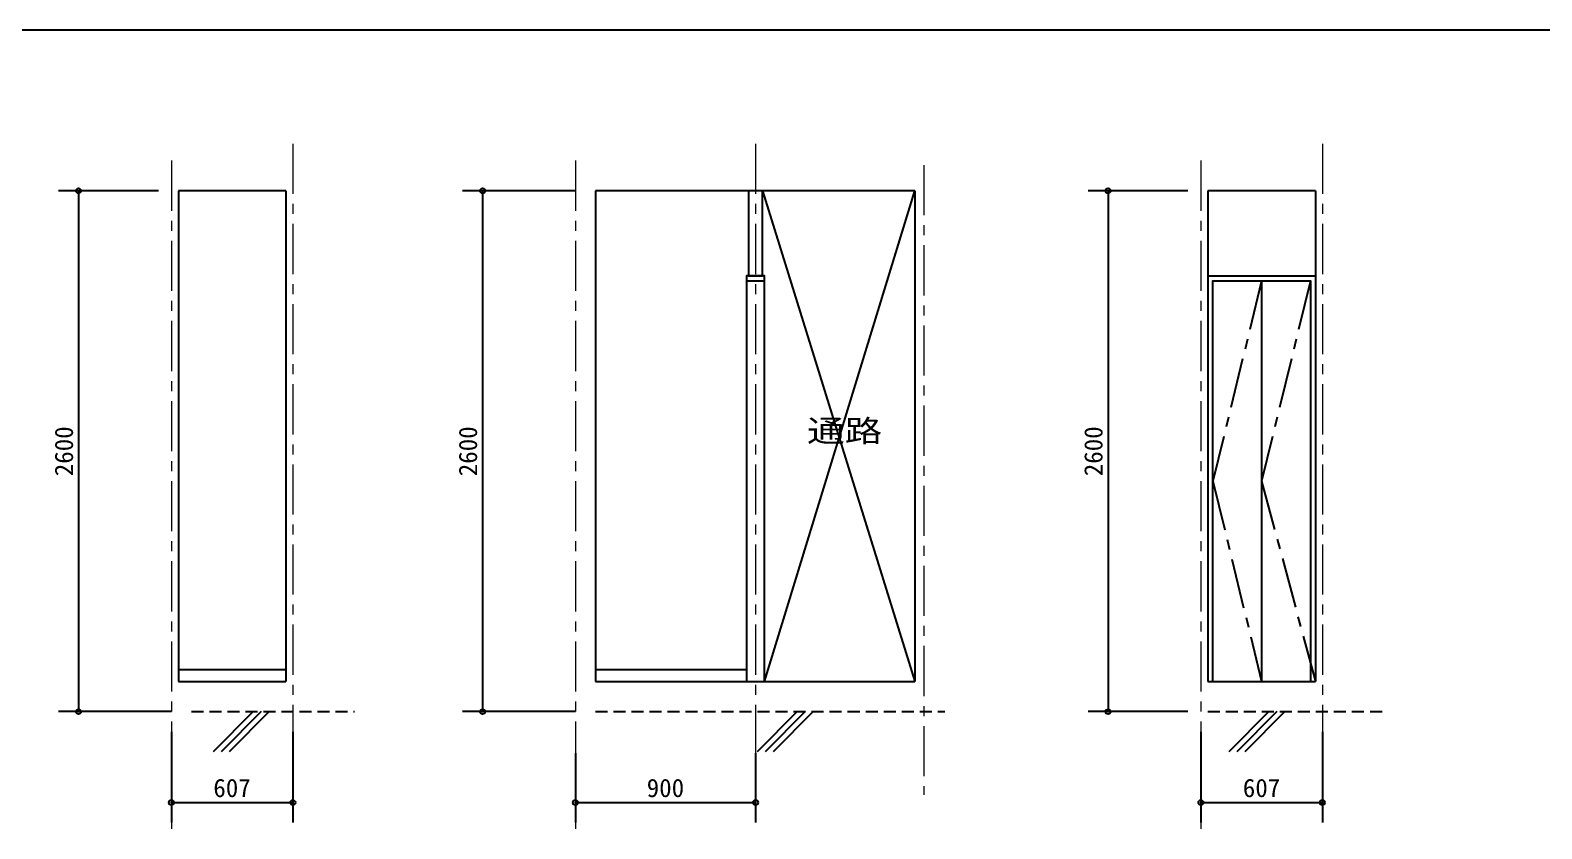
# Model space of a CAD drawing. Units: millimetres at full size, sheet at 1:50. Extents: x -10512 to 18330, y -7438 to 24497.
# Drawn here: x -5335 to 2215, y -1447 to 2539 of the extents above; entities that cross this region are included whole.
import ezdxf
from ezdxf.enums import TextEntityAlignment as Align

# ---------------------------------------------------------------- set-up
doc = ezdxf.new("R2010")
doc.units = ezdxf.units.MM
doc.header["$LTSCALE"] = 50
doc.header["$PDMODE"] = 32
doc.header["$PDSIZE"] = 25
doc.linetypes.add('CHAIN1', pattern=[8, 5, -1, 1, -1])
doc.linetypes.add('DASHED1', pattern=[1.8, 1.2, -0.6])
doc.layers.add('0-0_0', color=7, linetype='Continuous')
doc.layers.add('0-8_8', color=6, linetype='CHAIN1', lineweight=9)
doc.styles.add('ＭＳ ゴシック', font='')
doc.styles.get('ＭＳ ゴシック').set_extended_font_data('MS Gothic')

msp = doc.modelspace()

# ---------------------------------------------------------------- linework, layer by layer
at = {"layer": '0-0_0'}
for p, q in [((8212.18, 2538.71), (-10112.54, 2538.71)), ((-4695.48, 1737.41), (-5193.98, 1737.41)), ((-5093.98, 1737.41), (-5093.98, -862.59)), ((-4595.48, 1737.41), (-4595.48, -712.59)), ((-4058.48, 1737.41), (-4595.48, 1737.41)), ((-4058.48, 1737.41), (-4058.48, -712.59)), ((-2612.21, 1737.41), (-3175.72, 1737.41)), ((-3075.72, 1737.41), (-3075.72, -862.59)), ((-2512.21, 1737.41), (-2512.21, -712.59)), ((-917.21, 1737.41), (-2512.21, 1737.41)), ((-1747.21, 1737.41), (-1747.21, 1312.41)), ((-1677.21, 1312.41), (-1677.21, 1737.41)), ((-1677.21, 1737.41), (-917.21, -712.59)), ((-1667.21, -712.59), (-917.21, 1737.41)), ((-917.21, 1737.41), (-917.21, -712.59)), ((446.93, 1737.41), (-51.57, 1737.41)), ((48.43, 1737.41), (48.43, -862.59)), ((546.93, 1737.41), (546.93, -712.59)), ((1083.93, 1737.41), (546.93, 1737.41)), ((1083.93, 1737.41), (1083.93, -712.59)), ((-1757.21, 1287.41), (-1757.21, -712.59)), ((-1747.21, 1312.41), (-1677.21, 1312.41)), ((-1667.21, -712.59), (-1667.21, 1287.41)), ((546.93, 1312.41), (1083.93, 1312.41)), ((815.43, 1287.41), (815.43, -712.59)), ((-4595.48, -652.59), (-4058.48, -652.59)), ((-2512.21, -652.59), (-1757.21, -652.59)), ((-4595.48, -712.59), (-4058.48, -712.59)), ((-2512.21, -712.59), (-917.21, -712.59)), ((546.93, -712.59), (1083.93, -712.59)), ((-4630.48, -862.59), (-5193.98, -862.59)), ((-4222.42, -862.59), (-4422.42, -1062.59)), ((-4182.18, -862.59), (-4382.18, -1062.59)), ((-4141.95, -862.59), (-4341.95, -1062.59)), ((-2612.21, -862.59), (-3175.72, -862.59)), ((-1504.32, -862.59), (-1704.32, -1062.59)), ((-1464.09, -862.59), (-1664.09, -1062.59)), ((-1423.86, -862.59), (-1623.86, -1062.59)), ((446.93, -862.59), (-51.57, -862.59)), ((851.23, -862.59), (651.23, -1062.59)), ((891.46, -862.59), (691.46, -1062.59)), ((931.69, -862.59), (731.69, -1062.59)), ((-4630.48, -962.59), (-4630.48, -1416.64)), ((-4023.48, -962.59), (-4023.48, -1416.64)), ((511.93, -962.59), (511.93, -1416.64)), ((1118.93, -962.59), (1118.93, -1416.64)), ((-2612.21, -1069.36), (-2612.21, -1416.64)), ((-1712.21, -1069.36), (-1712.21, -1416.64)), ((-4630.48, -1316.64), (-4023.48, -1316.64)), ((-2612.21, -1316.64), (-1712.21, -1316.64)), ((511.93, -1316.64), (1118.93, -1316.64))]:
    msp.add_line(p, q, dxfattribs=at)
at = {"layer": '0-0_0', "linetype": 'DASHED1'}
for p, q in [((-4530.48, -862.59), (-3716.4, -862.59)), ((-2512.21, -862.59), (-767.57, -862.59)), ((546.93, -862.59), (1426.01, -862.59))]:
    msp.add_line(p, q, dxfattribs=at)
at = {"layer": '0-0_0'}
msp.add_lwpolyline([(-1757.21, 1287.41), (-1667.21, 1287.41), (-1667.21, 1312.41), (-1757.21, 1312.41)], close=True, dxfattribs=at)
msp.add_lwpolyline([(571.93, -712.59), (571.93, 1287.41), (1058.93, 1287.41), (1058.93, -712.59)], dxfattribs=at)
at = {"layer": '0-0_0', "linetype": 'CHAIN1'}
for points in [[(815.43, 1287.41), (571.93, 287.41), (815.43, -712.59)], [(1058.93, 1287.41), (815.43, 287.41), (1083.93, -712.59)]]:
    msp.add_lwpolyline(points, dxfattribs=at)
at = {"layer": '0-0_0'}
for p in [(-5093.98, 1737.41), (-3075.72, 1737.41), (48.43, 1737.41), (-5093.98, -862.59), (-3075.72, -862.59), (48.43, -862.59), (-4630.48, -1316.64), (-4023.48, -1316.64), (-2612.21, -1316.64), (-1712.21, -1316.64), (511.93, -1316.64), (1118.93, -1316.64)]:
    msp.add_point(p, dxfattribs=at)
at = {"layer": '0-8_8'}
for p, q in [((-4023.48, 1971.64), (-4023.48, -1252.02)), ((-1712.21, 1971.64), (-1712.21, -1252.02)), ((1118.93, 1971.64), (1118.93, -1252.02)), ((-4630.48, 1887.83), (-4630.48, -1447.06)), ((-2612.21, 1887.83), (-2612.21, -1447.06)), ((511.93, 1887.83), (511.93, -1447.06)), ((-872.21, 1865.16), (-872.21, -1277.27))]:
    msp.add_line(p, q, dxfattribs=at)

# ---------------------------------------------------------------- texts
at = {"layer": '0-0_0', "style": 'ＭＳ ゴシック', "width": 1.25}
msp.add_text('通路', height=110, dxfattribs=at).set_placement((-1454.72, 451.18), align=Align.BOTTOM_LEFT)
at = {"layer": '0-0_0', "style": 'ＭＳ ゴシック'}
for p in [(-5093.98, 312.41), (-3075.72, 312.41), (48.43, 312.41)]:
    msp.add_text('2600', height=91.64, rotation=90, dxfattribs=at).set_placement(p, align=Align.BOTTOM_LEFT)
for s, p in [('607', (-4420.73, -1316.64)), ('900', (-2255.96, -1316.64)), ('607', (721.68, -1316.64))]:
    msp.add_text(s, height=91.64, dxfattribs=at).set_placement(p, align=Align.BOTTOM_LEFT)

doc.saveas('drawing.dxf')
